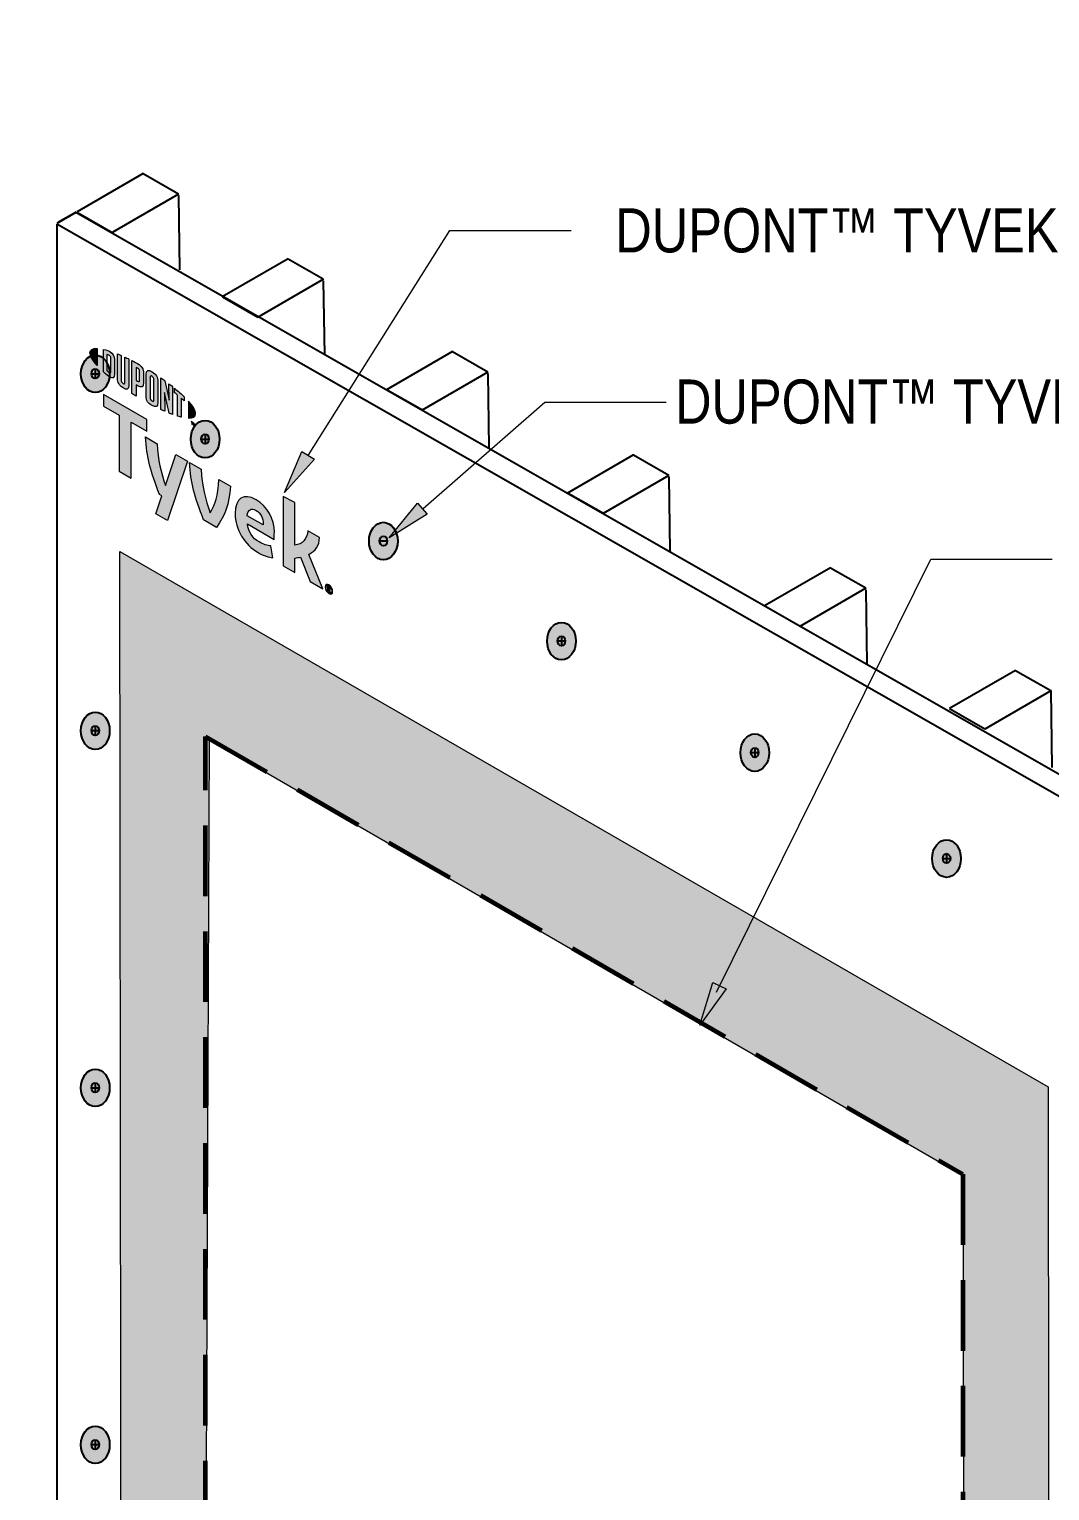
# Model space of a CAD drawing. Header units: inches. Extents: x -17.6 to 82.3, y -15.1 to 23.2.
# Drawn here: x 7.36 to 10.98, y 0.49 to 5.67 of the extents above; entities that cross this region are included whole.
import ezdxf

# ---------------------------------------------------------------- set-up
doc = ezdxf.new("R2010")
doc.units = ezdxf.units.IN
doc.header["$MEASUREMENT"] = 0
doc.linetypes.add('AI-Linetype-5', pattern=[0.375, 0.25, -0.125])
for name, color, linetype, lineweight in [('.ATI-TEXT', 7, 'Continuous', 0), ('G-ANNO-TTLB', 7, 'Continuous', 0), ('TYVEK', 7, 'Continuous', 0), ('X-REF - TRACED', 7, 'Continuous', 0)]:
    doc.layers.add(name, color=color, linetype=linetype, lineweight=lineweight)

# ---------------------------------------------------------------- blocks, each defined once
blk = doc.blocks.new('Block_91')
at = {"layer": 'X-REF - TRACED', "true_color": 0x848484, "transparency": 33554687}
h = blk.add_hatch(color=252, dxfattribs=at)
h.dxf.hatch_style = 2
edge = h.paths.add_edge_path()
edge.add_spline(control_points=[(7.5785, 4.5211), (7.5785, 4.5101), (7.5878, 4.4945), (7.604, 4.4763), (7.604, 4.4763), (7.604, 4.5363), (7.604, 4.5363), (7.5878, 4.5369), (7.5785, 4.532), (7.5785, 4.5211)], knot_values=[0, 0, 0, 0, 1, 1, 1, 2, 2, 2, 3, 3, 3, 3], degree=3, periodic=0)
h = blk.add_hatch(color=252, dxfattribs=at)
h.dxf.hatch_style = 2
edge = h.paths.add_edge_path()
edge.add_spline(control_points=[(7.6528, 4.4537), (7.6528, 4.4491), (7.6504, 4.4489), (7.6475, 4.4506), (7.6453, 4.4519), (7.6418, 4.4548), (7.639, 4.4573), (7.639, 4.4573), (7.639, 4.5147), (7.639, 4.5147), (7.6418, 4.514), (7.6453, 4.5129), (7.6475, 4.5116), (7.6504, 4.5099), (7.6528, 4.507), (7.6528, 4.5024), (7.6528, 4.5024), (7.6528, 4.4537), (7.6528, 4.4537)], knot_values=[0, 0, 0, 0, 1, 1, 1, 2, 2, 2, 3, 3, 3, 4, 4, 4, 5, 5, 5, 6, 6, 6, 6], degree=3, periodic=0)
edge = h.paths.add_edge_path()
edge.add_spline(control_points=[(7.6494, 4.5255), (7.6449, 4.5281), (7.6383, 4.5304), (7.6265, 4.533), (7.6265, 4.533), (7.6265, 4.4535), (7.6265, 4.4535), (7.6369, 4.4438), (7.6449, 4.4371), (7.6494, 4.4345), (7.6599, 4.4285), (7.6657, 4.4324), (7.6657, 4.4442), (7.6657, 4.4442), (7.6657, 4.497), (7.6657, 4.497), (7.6657, 4.5087), (7.6599, 4.5195), (7.6494, 4.5255)], knot_values=[0, 0, 0, 0, 1, 1, 1, 2, 2, 2, 3, 3, 3, 4, 4, 4, 5, 5, 5, 6, 6, 6, 6], degree=3, periodic=0)
h = blk.add_hatch(color=252, dxfattribs=at)
h.dxf.hatch_style = 2
edge = h.paths.add_edge_path()
edge.add_spline(control_points=[(7.7022, 4.4158), (7.7022, 4.4112), (7.7008, 4.4091), (7.6958, 4.4127), (7.6909, 4.4162), (7.6895, 4.4194), (7.6895, 4.4248), (7.6895, 4.4248), (7.6895, 4.5114), (7.6895, 4.5114), (7.6863, 4.5129), (7.679, 4.5159), (7.6759, 4.5172), (7.6759, 4.5172), (7.6759, 4.4297), (7.6759, 4.4297), (7.6759, 4.4157), (7.6818, 4.4068), (7.6958, 4.3969), (7.7086, 4.3878), (7.7165, 4.3907), (7.7165, 4.4062), (7.7165, 4.4062), (7.7165, 4.4987), (7.7165, 4.4987), (7.7138, 4.5001), (7.705, 4.5043), (7.7022, 4.5056), (7.7022, 4.5056), (7.7022, 4.4158), (7.7022, 4.4158)], knot_values=[0, 0, 0, 0, 1, 1, 1, 2, 2, 2, 3, 3, 3, 4, 4, 4, 5, 5, 5, 6, 6, 6, 7, 7, 7, 8, 8, 8, 9, 9, 9, 10, 10, 10, 10], degree=3, periodic=0)
h = blk.add_hatch(color=252, dxfattribs=at)
h.dxf.hatch_style = 2
edge = h.paths.add_edge_path()
edge.add_spline(control_points=[(7.7542, 4.4238), (7.7542, 4.4188), (7.7527, 4.4172), (7.7469, 4.4205), (7.7469, 4.4205), (7.7419, 4.4234), (7.7419, 4.4234), (7.7419, 4.4234), (7.7419, 4.4693), (7.7419, 4.4693), (7.7441, 4.4682), (7.7453, 4.4675), (7.7467, 4.4668), (7.7529, 4.4631), (7.7542, 4.4597), (7.7542, 4.4545), (7.7542, 4.4545), (7.7542, 4.4238), (7.7542, 4.4238)], knot_values=[0, 0, 0, 0, 1, 1, 1, 2, 2, 2, 3, 3, 3, 4, 4, 4, 5, 5, 5, 6, 6, 6, 6], degree=3, periodic=0)
edge = h.paths.add_edge_path()
edge.add_spline(control_points=[(7.7475, 4.4825), (7.745, 4.484), (7.7359, 4.4889), (7.7276, 4.4931), (7.7276, 4.4931), (7.7276, 4.3766), (7.7276, 4.3766), (7.7304, 4.3748), (7.7379, 4.37), (7.7419, 4.3676), (7.7419, 4.3676), (7.7419, 4.4072), (7.7419, 4.4072), (7.7419, 4.4072), (7.7475, 4.404), (7.7475, 4.404), (7.7624, 4.3954), (7.7687, 4.3995), (7.7687, 4.4143), (7.7687, 4.4143), (7.7687, 4.4486), (7.7687, 4.4486), (7.7687, 4.4631), (7.7617, 4.4744), (7.7475, 4.4825)], knot_values=[0, 0, 0, 0, 1, 1, 1, 2, 2, 2, 3, 3, 3, 4, 4, 4, 5, 5, 5, 6, 6, 6, 7, 7, 7, 8, 8, 8, 8], degree=3, periodic=0)
h = blk.add_hatch(color=252, dxfattribs=at)
h.dxf.hatch_style = 2
edge = h.paths.add_edge_path()
edge.add_spline(control_points=[(7.8053, 4.3537), (7.8053, 4.3491), (7.8039, 4.3475), (7.7989, 4.3502), (7.7937, 4.353), (7.7922, 4.3564), (7.7922, 4.3612), (7.7922, 4.3612), (7.7922, 4.4338), (7.7922, 4.4338), (7.7922, 4.4386), (7.7937, 4.4404), (7.7989, 4.4373), (7.8039, 4.4342), (7.8053, 4.4309), (7.8053, 4.4263), (7.8053, 4.4263), (7.8053, 4.3537), (7.8053, 4.3537)], knot_values=[0, 0, 0, 0, 1, 1, 1, 2, 2, 2, 3, 3, 3, 4, 4, 4, 5, 5, 5, 6, 6, 6, 6], degree=3, periodic=0)
edge = h.paths.add_edge_path()
edge.add_spline(control_points=[(7.7989, 4.4535), (7.7856, 4.4619), (7.7777, 4.4598), (7.7777, 4.4444), (7.7777, 4.4444), (7.7777, 4.3682), (7.7777, 4.3682), (7.7777, 4.352), (7.7849, 4.3412), (7.7989, 4.3338), (7.8125, 4.3266), (7.8197, 4.3285), (7.8197, 4.3457), (7.8197, 4.3457), (7.8197, 4.4184), (7.8197, 4.4184), (7.8197, 4.4349), (7.8132, 4.4444), (7.7989, 4.4535)], knot_values=[0, 0, 0, 0, 1, 1, 1, 2, 2, 2, 3, 3, 3, 4, 4, 4, 5, 5, 5, 6, 6, 6, 6], degree=3, periodic=0)
h = blk.add_hatch(color=252, dxfattribs=at)
h.dxf.hatch_style = 2
edge = h.paths.add_edge_path()
edge.add_spline(control_points=[(7.8593, 4.3537), (7.8593, 4.3537), (7.8435, 4.4221), (7.8435, 4.4221), (7.8392, 4.4253), (7.834, 4.4289), (7.8299, 4.4317), (7.8299, 4.4317), (7.8299, 4.3198), (7.8299, 4.3198), (7.8328, 4.3185), (7.84, 4.3153), (7.8437, 4.3137), (7.8437, 4.3137), (7.8426, 4.3802), (7.8426, 4.3802), (7.8426, 4.3802), (7.8593, 4.3073), (7.8593, 4.3073), (7.8629, 4.3058), (7.8681, 4.3039), (7.8715, 4.3027), (7.8715, 4.3027), (7.8715, 4.4009), (7.8715, 4.4009), (7.8679, 4.4038), (7.8615, 4.4088), (7.8583, 4.4111), (7.8583, 4.4111), (7.8593, 4.3537), (7.8593, 4.3537)], knot_values=[0, 0, 0, 0, 1, 1, 1, 2, 2, 2, 3, 3, 3, 4, 4, 4, 5, 5, 5, 6, 6, 6, 7, 7, 7, 8, 8, 8, 9, 9, 9, 10, 10, 10, 10], degree=3, periodic=0)
h = blk.add_hatch(color=252, dxfattribs=at)
h.dxf.hatch_style = 2
edge = h.paths.add_edge_path()
edge.add_spline(control_points=[(7.8786, 4.3796), (7.8821, 4.3769), (7.8856, 4.3741), (7.889, 4.3712), (7.889, 4.3712), (7.889, 4.2969), (7.889, 4.2969), (7.8921, 4.2959), (7.8979, 4.2943), (7.9018, 4.2934), (7.9018, 4.2934), (7.9018, 4.3603), (7.9018, 4.3603), (7.9055, 4.3571), (7.909, 4.354), (7.9122, 4.3511), (7.9122, 4.3511), (7.9122, 4.3654), (7.9122, 4.3654), (7.9021, 4.3753), (7.8912, 4.3848), (7.8786, 4.3952), (7.8786, 4.3952), (7.8786, 4.3796), (7.8786, 4.3796)], knot_values=[0, 0, 0, 0, 1, 1, 1, 2, 2, 2, 3, 3, 3, 4, 4, 4, 5, 5, 5, 6, 6, 6, 7, 7, 7, 8, 8, 8, 8], degree=3, periodic=0)
h = blk.add_hatch(color=252, dxfattribs=at)
h.dxf.hatch_style = 2
edge = h.paths.add_edge_path()
edge.add_spline(control_points=[(7.9531, 4.3048), (7.9531, 4.2938), (7.9438, 4.2889), (7.9275, 4.2895), (7.9275, 4.2895), (7.9275, 4.3495), (7.9275, 4.3495), (7.9438, 4.3313), (7.9531, 4.3157), (7.9531, 4.3048)], knot_values=[0, 0, 0, 0, 1, 1, 1, 2, 2, 2, 3, 3, 3, 3], degree=3, periodic=0)
h = blk.add_hatch(color=252, dxfattribs=at)
h.dxf.hatch_style = 2
edge = h.paths.add_edge_path()
edge.add_spline(control_points=[(7.9455, 4.2731), (7.9455, 4.2731), (7.947, 4.2722), (7.947, 4.2722), (7.947, 4.2722), (7.9493, 4.2668), (7.9493, 4.2668), (7.9493, 4.2668), (7.9516, 4.2696), (7.9516, 4.2696), (7.9516, 4.2696), (7.9531, 4.2687), (7.9531, 4.2687), (7.9531, 4.2687), (7.9531, 4.26), (7.9531, 4.26), (7.9531, 4.26), (7.9517, 4.2609), (7.9517, 4.2609), (7.9517, 4.2609), (7.9517, 4.267), (7.9517, 4.267), (7.9517, 4.267), (7.9494, 4.2642), (7.9494, 4.2642), (7.9494, 4.2642), (7.9492, 4.2643), (7.9492, 4.2643), (7.9492, 4.2643), (7.9469, 4.2698), (7.9469, 4.2698), (7.9469, 4.2698), (7.9469, 4.2636), (7.9469, 4.2636), (7.9469, 4.2636), (7.9455, 4.2644), (7.9455, 4.2644), (7.9455, 4.2644), (7.9455, 4.2731), (7.9455, 4.2731)], knot_values=[0, 0, 0, 0, 1, 1, 1, 2, 2, 2, 3, 3, 3, 4, 4, 4, 5, 5, 5, 6, 6, 6, 7, 7, 7, 8, 8, 8, 9, 9, 9, 10, 10, 10, 11, 11, 11, 12, 12, 12, 13, 13, 13, 13], degree=3, periodic=0)
edge = h.paths.add_edge_path()
edge.add_spline(control_points=[(7.9401, 4.2747), (7.9401, 4.2747), (7.9378, 4.276), (7.9378, 4.276), (7.9378, 4.276), (7.9378, 4.2775), (7.9378, 4.2775), (7.9378, 4.2775), (7.9439, 4.274), (7.9439, 4.274), (7.9439, 4.274), (7.9439, 4.2725), (7.9439, 4.2725), (7.9439, 4.2725), (7.9416, 4.2738), (7.9416, 4.2738), (7.9416, 4.2738), (7.9416, 4.2667), (7.9416, 4.2667), (7.9416, 4.2667), (7.9401, 4.2675), (7.9401, 4.2675), (7.9401, 4.2675), (7.9401, 4.2747), (7.9401, 4.2747)], knot_values=[0, 0, 0, 0, 1, 1, 1, 2, 2, 2, 3, 3, 3, 4, 4, 4, 5, 5, 5, 6, 6, 6, 7, 7, 7, 8, 8, 8, 8], degree=3, periodic=0)
at = {"layer": 'X-REF - TRACED'}
for points, knots in [([(7.5785, 4.5211), (7.5785, 4.5101), (7.5878, 4.4945), (7.604, 4.4763), (7.604, 4.4763), (7.604, 4.5363), (7.604, 4.5363), (7.5878, 4.5369), (7.5785, 4.532), (7.5785, 4.5211)], [0, 0, 0, 0, 1, 1, 1, 2, 2, 2, 3, 3, 3, 3]), ([(7.6494, 4.5255), (7.6449, 4.5281), (7.6383, 4.5304), (7.6265, 4.533), (7.6265, 4.533), (7.6265, 4.4535), (7.6265, 4.4535), (7.6369, 4.4438), (7.6449, 4.4371), (7.6494, 4.4345), (7.6599, 4.4285), (7.6657, 4.4324), (7.6657, 4.4442), (7.6657, 4.4442), (7.6657, 4.497), (7.6657, 4.497), (7.6657, 4.5087), (7.6599, 4.5195), (7.6494, 4.5255)], [0, 0, 0, 0, 1, 1, 1, 2, 2, 2, 3, 3, 3, 4, 4, 4, 5, 5, 5, 6, 6, 6, 6]), ([(7.6528, 4.4537), (7.6528, 4.4491), (7.6504, 4.4489), (7.6475, 4.4506), (7.6453, 4.4519), (7.6418, 4.4548), (7.639, 4.4573), (7.639, 4.4573), (7.639, 4.5147), (7.639, 4.5147), (7.6418, 4.514), (7.6453, 4.5129), (7.6475, 4.5116), (7.6504, 4.5099), (7.6528, 4.507), (7.6528, 4.5024), (7.6528, 4.5024), (7.6528, 4.4537), (7.6528, 4.4537)], [0, 0, 0, 0, 1, 1, 1, 2, 2, 2, 3, 3, 3, 4, 4, 4, 5, 5, 5, 6, 6, 6, 6]), ([(7.7022, 4.4158), (7.7022, 4.4112), (7.7008, 4.4091), (7.6958, 4.4127), (7.6909, 4.4162), (7.6895, 4.4194), (7.6895, 4.4248), (7.6895, 4.4248), (7.6895, 4.5114), (7.6895, 4.5114), (7.6863, 4.5129), (7.679, 4.5159), (7.6759, 4.5172), (7.6759, 4.5172), (7.6759, 4.4297), (7.6759, 4.4297), (7.6759, 4.4157), (7.6818, 4.4068), (7.6958, 4.3969), (7.7086, 4.3878), (7.7165, 4.3907), (7.7165, 4.4062), (7.7165, 4.4062), (7.7165, 4.4987), (7.7165, 4.4987), (7.7138, 4.5001), (7.705, 4.5043), (7.7022, 4.5056), (7.7022, 4.5056), (7.7022, 4.4158), (7.7022, 4.4158)], [0, 0, 0, 0, 1, 1, 1, 2, 2, 2, 3, 3, 3, 4, 4, 4, 5, 5, 5, 6, 6, 6, 7, 7, 7, 8, 8, 8, 9, 9, 9, 10, 10, 10, 10]), ([(7.7475, 4.4825), (7.745, 4.484), (7.7359, 4.4889), (7.7276, 4.4931), (7.7276, 4.4931), (7.7276, 4.3766), (7.7276, 4.3766), (7.7304, 4.3748), (7.7379, 4.37), (7.7419, 4.3676), (7.7419, 4.3676), (7.7419, 4.4072), (7.7419, 4.4072), (7.7419, 4.4072), (7.7475, 4.404), (7.7475, 4.404), (7.7624, 4.3954), (7.7687, 4.3995), (7.7687, 4.4143), (7.7687, 4.4143), (7.7687, 4.4486), (7.7687, 4.4486), (7.7687, 4.4631), (7.7617, 4.4744), (7.7475, 4.4825)], [0, 0, 0, 0, 1, 1, 1, 2, 2, 2, 3, 3, 3, 4, 4, 4, 5, 5, 5, 6, 6, 6, 7, 7, 7, 8, 8, 8, 8]), ([(7.7542, 4.4238), (7.7542, 4.4188), (7.7527, 4.4172), (7.7469, 4.4205), (7.7469, 4.4205), (7.7419, 4.4234), (7.7419, 4.4234), (7.7419, 4.4234), (7.7419, 4.4693), (7.7419, 4.4693), (7.7441, 4.4682), (7.7453, 4.4675), (7.7467, 4.4668), (7.7529, 4.4631), (7.7542, 4.4597), (7.7542, 4.4545), (7.7542, 4.4545), (7.7542, 4.4238), (7.7542, 4.4238)], [0, 0, 0, 0, 1, 1, 1, 2, 2, 2, 3, 3, 3, 4, 4, 4, 5, 5, 5, 6, 6, 6, 6]), ([(7.7989, 4.4535), (7.7856, 4.4619), (7.7777, 4.4598), (7.7777, 4.4444), (7.7777, 4.4444), (7.7777, 4.3682), (7.7777, 4.3682), (7.7777, 4.352), (7.7849, 4.3412), (7.7989, 4.3338), (7.8125, 4.3266), (7.8197, 4.3285), (7.8197, 4.3457), (7.8197, 4.3457), (7.8197, 4.4184), (7.8197, 4.4184), (7.8197, 4.4349), (7.8132, 4.4444), (7.7989, 4.4535)], [0, 0, 0, 0, 1, 1, 1, 2, 2, 2, 3, 3, 3, 4, 4, 4, 5, 5, 5, 6, 6, 6, 6]), ([(7.8053, 4.3537), (7.8053, 4.3491), (7.8039, 4.3475), (7.7989, 4.3502), (7.7937, 4.353), (7.7922, 4.3564), (7.7922, 4.3612), (7.7922, 4.3612), (7.7922, 4.4338), (7.7922, 4.4338), (7.7922, 4.4386), (7.7937, 4.4404), (7.7989, 4.4373), (7.8039, 4.4342), (7.8053, 4.4309), (7.8053, 4.4263), (7.8053, 4.4263), (7.8053, 4.3537), (7.8053, 4.3537)], [0, 0, 0, 0, 1, 1, 1, 2, 2, 2, 3, 3, 3, 4, 4, 4, 5, 5, 5, 6, 6, 6, 6]), ([(7.8593, 4.3537), (7.8593, 4.3537), (7.8435, 4.4221), (7.8435, 4.4221), (7.8392, 4.4253), (7.834, 4.4289), (7.8299, 4.4317), (7.8299, 4.4317), (7.8299, 4.3198), (7.8299, 4.3198), (7.8328, 4.3185), (7.84, 4.3153), (7.8437, 4.3137), (7.8437, 4.3137), (7.8426, 4.3802), (7.8426, 4.3802), (7.8426, 4.3802), (7.8593, 4.3073), (7.8593, 4.3073), (7.8629, 4.3058), (7.8681, 4.3039), (7.8715, 4.3027), (7.8715, 4.3027), (7.8715, 4.4009), (7.8715, 4.4009), (7.8679, 4.4038), (7.8615, 4.4088), (7.8583, 4.4111), (7.8583, 4.4111), (7.8593, 4.3537), (7.8593, 4.3537)], [0, 0, 0, 0, 1, 1, 1, 2, 2, 2, 3, 3, 3, 4, 4, 4, 5, 5, 5, 6, 6, 6, 7, 7, 7, 8, 8, 8, 9, 9, 9, 10, 10, 10, 10]), ([(7.8786, 4.3796), (7.8821, 4.3769), (7.8856, 4.3741), (7.889, 4.3712), (7.889, 4.3712), (7.889, 4.2969), (7.889, 4.2969), (7.8921, 4.2959), (7.8979, 4.2943), (7.9018, 4.2934), (7.9018, 4.2934), (7.9018, 4.3603), (7.9018, 4.3603), (7.9055, 4.3571), (7.909, 4.354), (7.9122, 4.3511), (7.9122, 4.3511), (7.9122, 4.3654), (7.9122, 4.3654), (7.9021, 4.3753), (7.8912, 4.3848), (7.8786, 4.3952), (7.8786, 4.3952), (7.8786, 4.3796), (7.8786, 4.3796)], [0, 0, 0, 0, 1, 1, 1, 2, 2, 2, 3, 3, 3, 4, 4, 4, 5, 5, 5, 6, 6, 6, 7, 7, 7, 8, 8, 8, 8]), ([(7.9531, 4.3048), (7.9531, 4.2938), (7.9438, 4.2889), (7.9275, 4.2895), (7.9275, 4.2895), (7.9275, 4.3495), (7.9275, 4.3495), (7.9438, 4.3313), (7.9531, 4.3157), (7.9531, 4.3048)], [0, 0, 0, 0, 1, 1, 1, 2, 2, 2, 3, 3, 3, 3]), ([(7.9401, 4.2747), (7.9401, 4.2747), (7.9378, 4.276), (7.9378, 4.276), (7.9378, 4.276), (7.9378, 4.2775), (7.9378, 4.2775), (7.9378, 4.2775), (7.9439, 4.274), (7.9439, 4.274), (7.9439, 4.274), (7.9439, 4.2725), (7.9439, 4.2725), (7.9439, 4.2725), (7.9416, 4.2738), (7.9416, 4.2738), (7.9416, 4.2738), (7.9416, 4.2667), (7.9416, 4.2667), (7.9416, 4.2667), (7.9401, 4.2675), (7.9401, 4.2675), (7.9401, 4.2675), (7.9401, 4.2747), (7.9401, 4.2747)], [0, 0, 0, 0, 1, 1, 1, 2, 2, 2, 3, 3, 3, 4, 4, 4, 5, 5, 5, 6, 6, 6, 7, 7, 7, 8, 8, 8, 8]), ([(7.9455, 4.2731), (7.9455, 4.2731), (7.947, 4.2722), (7.947, 4.2722), (7.947, 4.2722), (7.9493, 4.2668), (7.9493, 4.2668), (7.9493, 4.2668), (7.9516, 4.2696), (7.9516, 4.2696), (7.9516, 4.2696), (7.9531, 4.2687), (7.9531, 4.2687), (7.9531, 4.2687), (7.9531, 4.26), (7.9531, 4.26), (7.9531, 4.26), (7.9517, 4.2609), (7.9517, 4.2609), (7.9517, 4.2609), (7.9517, 4.267), (7.9517, 4.267), (7.9517, 4.267), (7.9494, 4.2642), (7.9494, 4.2642), (7.9494, 4.2642), (7.9492, 4.2643), (7.9492, 4.2643), (7.9492, 4.2643), (7.9469, 4.2698), (7.9469, 4.2698), (7.9469, 4.2698), (7.9469, 4.2636), (7.9469, 4.2636), (7.9469, 4.2636), (7.9455, 4.2644), (7.9455, 4.2644), (7.9455, 4.2644), (7.9455, 4.2731), (7.9455, 4.2731)], [0, 0, 0, 0, 1, 1, 1, 2, 2, 2, 3, 3, 3, 4, 4, 4, 5, 5, 5, 6, 6, 6, 7, 7, 7, 8, 8, 8, 9, 9, 9, 10, 10, 10, 11, 11, 11, 12, 12, 12, 13, 13, 13, 13])]:
    blk.add_open_spline(points, degree=3, knots=knots, dxfattribs=at)
blk = doc.blocks.new('Block_95')
at = {"layer": 'X-REF - TRACED', "true_color": 0x848484, "transparency": 33554687}
h = blk.add_hatch(color=252, dxfattribs=at)
h.dxf.hatch_style = 2
h.paths.add_polyline_path([(7.7803, 4.2846), (7.6265, 4.3734), (7.6265, 4.3316), (7.682, 4.2996), (7.682, 4.1017), (7.7247, 4.0771), (7.7247, 4.2749), (7.7803, 4.2428)])
h = blk.add_hatch(color=252, dxfattribs=at)
h.dxf.hatch_style = 2
edge = h.paths.add_edge_path()
edge.add_spline(control_points=[(8.0359, 4.0723), (8.0332, 4.0153), (8.0219, 3.9822), (8.0043, 3.9537), (7.9872, 4.0022), (7.9762, 4.0483), (7.9729, 4.1087), (7.9729, 4.1087), (7.9314, 4.1327), (7.9314, 4.1327), (7.9359, 4.0613), (7.9493, 4.0094), (7.9816, 3.9288), (7.9816, 3.9288), (8.0273, 3.9024), (8.0273, 3.9024), (8.0583, 3.9464), (8.0712, 3.9832), (8.0771, 4.0485), (8.0771, 4.0485), (8.0359, 4.0723), (8.0359, 4.0723)], knot_values=[0, 0, 0, 0, 1, 1, 1, 2, 2, 2, 3, 3, 3, 4, 4, 4, 5, 5, 5, 6, 6, 6, 7, 7, 7, 7], degree=3, periodic=0)
h = blk.add_hatch(color=252, dxfattribs=at)
h.dxf.hatch_style = 2
edge = h.paths.add_edge_path()
edge.add_spline(control_points=[(8.1359, 3.9437), (8.1359, 3.9437), (8.1927, 3.911), (8.1927, 3.911), (8.1927, 3.911), (8.1927, 3.9151), (8.1927, 3.9151), (8.1927, 3.9342), (8.1837, 3.9534), (8.1673, 3.9629), (8.15, 3.9729), (8.1386, 3.9654), (8.1359, 3.9437)], knot_values=[0, 0, 0, 0, 1, 1, 1, 2, 2, 2, 3, 3, 3, 4, 4, 4, 4], degree=3, periodic=0)
edge = h.paths.add_edge_path()
edge.add_spline(control_points=[(8.2264, 3.7949), (8.2133, 3.7957), (8.1939, 3.8021), (8.1742, 3.8135), (8.1261, 3.8412), (8.0932, 3.8951), (8.0932, 3.9519), (8.0932, 4.0064), (8.1234, 4.0259), (8.1673, 4.0006), (8.2064, 3.978), (8.2321, 3.9313), (8.2321, 3.8855), (8.2321, 3.8752), (8.2315, 3.8666), (8.2309, 3.8601), (8.2309, 3.8601), (8.1365, 3.9146), (8.1365, 3.9146), (8.1404, 3.885), (8.1545, 3.8646), (8.1783, 3.8508), (8.193, 3.8423), (8.207, 3.838), (8.2199, 3.8367), (8.2199, 3.8367), (8.2264, 3.7949), (8.2264, 3.7949)], knot_values=[0, 0, 0, 0, 1, 1, 1, 2, 2, 2, 3, 3, 3, 4, 4, 4, 5, 5, 5, 6, 6, 6, 7, 7, 7, 8, 8, 8, 9, 9, 9, 9], degree=3, periodic=0)
h = blk.add_hatch(color=252, dxfattribs=at)
h.dxf.hatch_style = 2
edge = h.paths.add_edge_path()
edge.add_spline(control_points=[(8.3542, 3.8071), (8.3542, 3.8071), (8.4038, 3.685), (8.4038, 3.685), (8.4038, 3.685), (8.359, 3.7109), (8.359, 3.7109), (8.359, 3.7109), (8.3247, 3.7974), (8.3247, 3.7974), (8.3184, 3.7959), (8.3118, 3.7946), (8.3047, 3.7936), (8.3047, 3.7936), (8.3047, 3.7422), (8.3047, 3.7422), (8.3047, 3.7422), (8.2635, 3.766), (8.2635, 3.766), (8.2635, 3.766), (8.2635, 4.0115), (8.2635, 4.0115), (8.2635, 4.0115), (8.3047, 3.9901), (8.3047, 3.9901), (8.3047, 3.9901), (8.3047, 3.8391), (8.3047, 3.8391), (8.3327, 3.8438), (8.3465, 3.8598), (8.3512, 3.8903), (8.3512, 3.8903), (8.3922, 3.8666), (8.3922, 3.8666), (8.3913, 3.8377), (8.3781, 3.8189), (8.3542, 3.8071)], knot_values=[0, 0, 0, 0, 1, 1, 1, 2, 2, 2, 3, 3, 3, 4, 4, 4, 5, 5, 5, 6, 6, 6, 7, 7, 7, 8, 8, 8, 9, 9, 9, 10, 10, 10, 11, 11, 11, 12, 12, 12, 12], degree=3, periodic=0)
at = {"layer": 'X-REF - TRACED'}
blk.add_lwpolyline([(7.7803, 4.2846), (7.6265, 4.3734), (7.6265, 4.3316), (7.682, 4.2996), (7.682, 4.1017), (7.7247, 4.0771), (7.7247, 4.2749), (7.7803, 4.2428)], close=True, dxfattribs=at)
for points, knots in [([(8.0359, 4.0723), (8.0332, 4.0153), (8.0219, 3.9822), (8.0043, 3.9537), (7.9872, 4.0022), (7.9762, 4.0483), (7.9729, 4.1087), (7.9729, 4.1087), (7.9314, 4.1327), (7.9314, 4.1327), (7.9359, 4.0613), (7.9493, 4.0094), (7.9816, 3.9288), (7.9816, 3.9288), (8.0273, 3.9024), (8.0273, 3.9024), (8.0583, 3.9464), (8.0712, 3.9832), (8.0771, 4.0485), (8.0771, 4.0485), (8.0359, 4.0723), (8.0359, 4.0723)], [0, 0, 0, 0, 1, 1, 1, 2, 2, 2, 3, 3, 3, 4, 4, 4, 5, 5, 5, 6, 6, 6, 7, 7, 7, 7]), ([(8.2264, 3.7949), (8.2133, 3.7957), (8.1939, 3.8021), (8.1742, 3.8135), (8.1261, 3.8412), (8.0932, 3.8951), (8.0932, 3.9519), (8.0932, 4.0064), (8.1234, 4.0259), (8.1673, 4.0006), (8.2064, 3.978), (8.2321, 3.9313), (8.2321, 3.8855), (8.2321, 3.8752), (8.2315, 3.8666), (8.2309, 3.8601), (8.2309, 3.8601), (8.1365, 3.9146), (8.1365, 3.9146), (8.1404, 3.885), (8.1545, 3.8646), (8.1783, 3.8508), (8.193, 3.8423), (8.207, 3.838), (8.2199, 3.8367), (8.2199, 3.8367), (8.2264, 3.7949), (8.2264, 3.7949)], [0, 0, 0, 0, 1, 1, 1, 2, 2, 2, 3, 3, 3, 4, 4, 4, 5, 5, 5, 6, 6, 6, 7, 7, 7, 8, 8, 8, 9, 9, 9, 9]), ([(8.3542, 3.8071), (8.3542, 3.8071), (8.4038, 3.685), (8.4038, 3.685), (8.4038, 3.685), (8.359, 3.7109), (8.359, 3.7109), (8.359, 3.7109), (8.3247, 3.7974), (8.3247, 3.7974), (8.3184, 3.7959), (8.3118, 3.7946), (8.3047, 3.7936), (8.3047, 3.7936), (8.3047, 3.7422), (8.3047, 3.7422), (8.3047, 3.7422), (8.2635, 3.766), (8.2635, 3.766), (8.2635, 3.766), (8.2635, 4.0115), (8.2635, 4.0115), (8.2635, 4.0115), (8.3047, 3.9901), (8.3047, 3.9901), (8.3047, 3.9901), (8.3047, 3.8391), (8.3047, 3.8391), (8.3327, 3.8438), (8.3465, 3.8598), (8.3512, 3.8903), (8.3512, 3.8903), (8.3922, 3.8666), (8.3922, 3.8666), (8.3913, 3.8377), (8.3781, 3.8189), (8.3542, 3.8071)], [0, 0, 0, 0, 1, 1, 1, 2, 2, 2, 3, 3, 3, 4, 4, 4, 5, 5, 5, 6, 6, 6, 7, 7, 7, 8, 8, 8, 9, 9, 9, 10, 10, 10, 11, 11, 11, 12, 12, 12, 12]), ([(8.1359, 3.9437), (8.1359, 3.9437), (8.1927, 3.911), (8.1927, 3.911), (8.1927, 3.911), (8.1927, 3.9151), (8.1927, 3.9151), (8.1927, 3.9342), (8.1837, 3.9534), (8.1673, 3.9629), (8.15, 3.9729), (8.1386, 3.9654), (8.1359, 3.9437)], [0, 0, 0, 0, 1, 1, 1, 2, 2, 2, 3, 3, 3, 4, 4, 4, 4])]:
    blk.add_open_spline(points, degree=3, knots=knots, dxfattribs=at)
blk = doc.blocks.new('Block_94')
at = {"layer": 'X-REF - TRACED', "true_color": 0x848484, "transparency": 33554687}
h = blk.add_hatch(color=252, dxfattribs=at)
h.dxf.hatch_style = 2
edge = h.paths.add_edge_path()
edge.add_spline(control_points=[(7.8829, 4.1607), (7.8829, 4.1607), (7.8459, 4.0504), (7.8459, 4.0504), (7.8302, 4.0965), (7.8199, 4.1411), (7.8168, 4.1988), (7.8168, 4.1988), (7.7753, 4.2228), (7.7753, 4.2228), (7.7798, 4.1514), (7.7932, 4.0995), (7.8254, 4.0189), (7.8254, 4.0189), (7.8337, 4.0141), (7.8337, 4.0141), (7.8337, 4.0141), (7.8126, 3.9511), (7.8126, 3.9511), (7.8126, 3.9511), (7.8538, 3.9273), (7.8538, 3.9273), (7.8538, 3.9273), (7.9241, 4.1369), (7.9241, 4.1369), (7.9241, 4.1369), (7.8829, 4.1607), (7.8829, 4.1607)], knot_values=[0, 0, 0, 0, 1, 1, 1, 2, 2, 2, 3, 3, 3, 4, 4, 4, 5, 5, 5, 6, 6, 6, 7, 7, 7, 8, 8, 8, 9, 9, 9, 9], degree=3, periodic=0)
at = {"layer": 'X-REF - TRACED'}
blk.add_open_spline([(7.8829, 4.1607), (7.8829, 4.1607), (7.8459, 4.0504), (7.8459, 4.0504), (7.8302, 4.0965), (7.8199, 4.1411), (7.8168, 4.1988), (7.8168, 4.1988), (7.7753, 4.2228), (7.7753, 4.2228), (7.7798, 4.1514), (7.7932, 4.0995), (7.8254, 4.0189), (7.8254, 4.0189), (7.8337, 4.0141), (7.8337, 4.0141), (7.8337, 4.0141), (7.8126, 3.9511), (7.8126, 3.9511), (7.8126, 3.9511), (7.8538, 3.9273), (7.8538, 3.9273), (7.8538, 3.9273), (7.9241, 4.1369), (7.9241, 4.1369), (7.9241, 4.1369), (7.8829, 4.1607), (7.8829, 4.1607)], degree=3, knots=[0, 0, 0, 0, 1, 1, 1, 2, 2, 2, 3, 3, 3, 4, 4, 4, 5, 5, 5, 6, 6, 6, 7, 7, 7, 8, 8, 8, 9, 9, 9, 9], dxfattribs=at)
blk.add_blockref('Block_95', (0, 0), dxfattribs=at)
blk = doc.blocks.new('Block_96')
at = {"layer": 'X-REF - TRACED', "true_color": 0x848484, "transparency": 33554687}
h = blk.add_hatch(color=252, dxfattribs=at)
h.dxf.hatch_style = 2
edge = h.paths.add_edge_path()
edge.add_spline(control_points=[(8.4236, 3.6897), (8.4236, 3.6897), (8.4236, 3.6852), (8.4236, 3.6852), (8.4236, 3.6852), (8.4253, 3.6842), (8.4253, 3.6842), (8.4269, 3.6833), (8.4278, 3.6833), (8.4278, 3.685), (8.4278, 3.6867), (8.4269, 3.6878), (8.4253, 3.6887), (8.4253, 3.6887), (8.4236, 3.6897), (8.4236, 3.6897)], knot_values=[0, 0, 0, 0, 1, 1, 1, 2, 2, 2, 3, 3, 3, 4, 4, 4, 5, 5, 5, 5], degree=3, periodic=0)
edge = h.paths.add_edge_path()
edge.add_spline(control_points=[(8.4207, 3.6943), (8.4207, 3.6943), (8.4253, 3.6916), (8.4253, 3.6916), (8.4289, 3.6895), (8.4306, 3.6865), (8.4306, 3.6834), (8.4306, 3.6812), (8.4298, 3.6801), (8.428, 3.6804), (8.4289, 3.6779), (8.4301, 3.6753), (8.4316, 3.6725), (8.4316, 3.6725), (8.4281, 3.6745), (8.4281, 3.6745), (8.4268, 3.677), (8.4259, 3.6793), (8.4251, 3.6816), (8.4251, 3.6816), (8.4236, 3.6824), (8.4236, 3.6824), (8.4236, 3.6824), (8.4236, 3.6771), (8.4236, 3.6771), (8.4236, 3.6771), (8.4207, 3.6788), (8.4207, 3.6788), (8.4207, 3.6788), (8.4207, 3.6943), (8.4207, 3.6943)], knot_values=[0, 0, 0, 0, 1, 1, 1, 2, 2, 2, 3, 3, 3, 4, 4, 4, 5, 5, 5, 6, 6, 6, 7, 7, 7, 8, 8, 8, 9, 9, 9, 10, 10, 10, 10], degree=3, periodic=0)
edge = h.paths.add_edge_path()
edge.add_spline(control_points=[(8.4255, 3.6955), (8.4189, 3.6992), (8.4152, 3.6971), (8.4152, 3.6893), (8.4152, 3.6816), (8.4189, 3.6752), (8.4255, 3.6714), (8.4319, 3.6677), (8.4357, 3.6698), (8.4357, 3.6776), (8.4357, 3.6853), (8.4319, 3.6917), (8.4255, 3.6955)], knot_values=[0, 0, 0, 0, 1, 1, 1, 2, 2, 2, 3, 3, 3, 4, 4, 4, 4], degree=3, periodic=0)
edge = h.paths.add_edge_path()
edge.add_spline(control_points=[(8.4255, 3.6986), (8.4335, 3.694), (8.4387, 3.685), (8.4387, 3.6758), (8.4387, 3.6665), (8.4334, 3.6638), (8.4255, 3.6684), (8.4173, 3.6731), (8.4122, 3.6819), (8.4122, 3.6911), (8.4122, 3.7004), (8.4174, 3.7032), (8.4255, 3.6986)], knot_values=[0, 0, 0, 0, 1, 1, 1, 2, 2, 2, 3, 3, 3, 4, 4, 4, 4], degree=3, periodic=0)
at = {"layer": 'X-REF - TRACED'}
for points, knots in [([(8.4255, 3.6986), (8.4335, 3.694), (8.4387, 3.685), (8.4387, 3.6758), (8.4387, 3.6665), (8.4334, 3.6638), (8.4255, 3.6684), (8.4173, 3.6731), (8.4122, 3.6819), (8.4122, 3.6911), (8.4122, 3.7004), (8.4174, 3.7032), (8.4255, 3.6986)], [0, 0, 0, 0, 1, 1, 1, 2, 2, 2, 3, 3, 3, 4, 4, 4, 4]), ([(8.4255, 3.6955), (8.4189, 3.6992), (8.4152, 3.6971), (8.4152, 3.6893), (8.4152, 3.6816), (8.4189, 3.6752), (8.4255, 3.6714), (8.4319, 3.6677), (8.4357, 3.6698), (8.4357, 3.6776), (8.4357, 3.6853), (8.4319, 3.6917), (8.4255, 3.6955)], [0, 0, 0, 0, 1, 1, 1, 2, 2, 2, 3, 3, 3, 4, 4, 4, 4]), ([(8.4207, 3.6943), (8.4207, 3.6943), (8.4253, 3.6916), (8.4253, 3.6916), (8.4289, 3.6895), (8.4306, 3.6865), (8.4306, 3.6834), (8.4306, 3.6812), (8.4298, 3.6801), (8.428, 3.6804), (8.4289, 3.6779), (8.4301, 3.6753), (8.4316, 3.6725), (8.4316, 3.6725), (8.4281, 3.6745), (8.4281, 3.6745), (8.4268, 3.677), (8.4259, 3.6793), (8.4251, 3.6816), (8.4251, 3.6816), (8.4236, 3.6824), (8.4236, 3.6824), (8.4236, 3.6824), (8.4236, 3.6771), (8.4236, 3.6771), (8.4236, 3.6771), (8.4207, 3.6788), (8.4207, 3.6788), (8.4207, 3.6788), (8.4207, 3.6943), (8.4207, 3.6943)], [0, 0, 0, 0, 1, 1, 1, 2, 2, 2, 3, 3, 3, 4, 4, 4, 5, 5, 5, 6, 6, 6, 7, 7, 7, 8, 8, 8, 9, 9, 9, 10, 10, 10, 10]), ([(8.4236, 3.6897), (8.4236, 3.6897), (8.4236, 3.6852), (8.4236, 3.6852), (8.4236, 3.6852), (8.4253, 3.6842), (8.4253, 3.6842), (8.4269, 3.6833), (8.4278, 3.6833), (8.4278, 3.685), (8.4278, 3.6867), (8.4269, 3.6878), (8.4253, 3.6887), (8.4253, 3.6887), (8.4236, 3.6897), (8.4236, 3.6897)], [0, 0, 0, 0, 1, 1, 1, 2, 2, 2, 3, 3, 3, 4, 4, 4, 5, 5, 5, 5])]:
    blk.add_open_spline(points, degree=3, knots=knots, dxfattribs=at)
blk = doc.blocks.new('Block_93')
at = {"layer": 'X-REF - TRACED'}
for name in ['Block_94', 'Block_96']:
    blk.add_blockref(name, (0, 0), dxfattribs=at)
blk = doc.blocks.new('Block_92')
at = {"layer": 'X-REF - TRACED'}
blk.add_blockref('Block_93', (0, 0), dxfattribs=at)
blk = doc.blocks.new('Block_90')
at = {"layer": 'X-REF - TRACED'}
for name in ['Block_91', 'Block_92']:
    blk.add_blockref(name, (0, 0), dxfattribs=at)
blk = doc.blocks.new('Block_208')
at = {"layer": 'TYVEK', "color": 18, "lineweight": 25, "true_color": 0x000000}
for p, q in [((10.8581, 3.3958), (10.6244, 3.2608)), ((10.8581, 3.3961), (10.9831, 3.3244)), ((10.7511, 3.1895), (10.9844, 3.3244)), ((10.9831, 3.3253), (10.9867, 3.0517)), ((10.6244, 3.2608), (10.7494, 3.1892))]:
    blk.add_line(p, q, dxfattribs=at)
blk = doc.blocks.new('Block_338')
at = {"layer": 'TYVEK', "true_color": 0x003b71, "transparency": 33554687}
h = blk.add_hatch(color=156, dxfattribs=at)
h.dxf.hatch_style = 2
edge = h.paths.add_edge_path()
edge.add_ellipse((10.6141, 2.7295), major_axis=(0, 0.0664), ratio=0.766948, start_angle=0, end_angle=360)
at = {"layer": 'TYVEK', "color": 252, "lineweight": 25, "true_color": 0x848484}
for p, q in [((10.6141, 2.747), (10.6141, 2.7128)), ((10.6006, 2.7299), (10.6277, 2.7299))]:
    blk.add_line(p, q, dxfattribs=at)
at = {"layer": 'TYVEK', "color": 18, "lineweight": 25, "true_color": 0x000000}
blk.add_ellipse((10.6141, 2.7295), major_axis=(0, 0.0664), ratio=0.766948, dxfattribs=at)
at = {"layer": 'TYVEK', "color": 252, "lineweight": 25, "true_color": 0x848484}
blk.add_ellipse((10.6141, 2.7299), major_axis=(0, 0.0171), ratio=0.788846, dxfattribs=at)
blk = doc.blocks.new('Block_390')
at = {"layer": '.ATI-TEXT', "char_height": 0.2, "attachment_point": 7}
for s, insert in [('\\C18;\\c0;\\FArial Narrow|b0|i0|c1;\\H0.109375;\\W1.000000;®', (11.231, 4.3642)), ('\\C18;\\c0;\\FArial Narrow|b0|i0|c1;\\H0.156250;\\W1.000000;DUPONT™ TYVEK', (9.6521, 4.2679)), ('\\C18;\\c0;\\FArial Narrow|b0|i0|c1;\\H0.156253;\\W1.000000;WRAP CAP FASTENERS', (11.3715, 4.2679))]:
    blk.add_mtext(s, dxfattribs=dict(at, insert=insert))
blk = doc.blocks.new('Block_389')
at = {"layer": '.ATI-TEXT', "true_color": 0x000000, "transparency": 33554687}
h = blk.add_hatch(color=18, dxfattribs=at)
h.dxf.hatch_style = 2
h.paths.add_polyline_path([(8.7737, 3.9491), (8.6388, 3.866), (8.7395, 3.9884)])
at = {"layer": '.ATI-TEXT', "color": 18, "lineweight": 0, "true_color": 0x000000}
for p, q in [((8.7589, 3.9698), (9.19, 4.3455)), ((9.19, 4.3455), (9.6202, 4.3455))]:
    blk.add_line(p, q, dxfattribs=at)
at = {"layer": '.ATI-TEXT'}
blk.add_lwpolyline([(8.7737, 3.9491), (8.6388, 3.866), (8.7395, 3.9884), (8.7395, 3.9884)], close=True, dxfattribs=at)
blk.add_blockref('Block_390', (0, 0), dxfattribs=at)
blk = doc.blocks.new('Block_395')
at = {"layer": '.ATI-TEXT', "char_height": 0.2, "attachment_point": 7}
for s, insert in [('\\C18;\\c0;\\FArial Narrow|b0|i0|c1;\\H0.109375;\\W1.000000;®', (11.0111, 4.9706)), ('\\C18;\\c0;\\FArial Narrow|b0|i0|c1;\\H0.156250;\\W1.000000;DUPONT™ TYVEK   WRB', (9.4403, 4.8742))]:
    blk.add_mtext(s, dxfattribs=dict(at, insert=insert))
blk = doc.blocks.new('Block_394')
at = {"layer": '.ATI-TEXT', "true_color": 0x000000, "transparency": 33554687}
h = blk.add_hatch(color=18, dxfattribs=at)
h.dxf.hatch_style = 2
h.paths.add_polyline_path([(8.3739, 4.1438), (8.2686, 4.0256), (8.3299, 4.1716)])
at = {"layer": '.ATI-TEXT', "color": 18, "lineweight": 0, "true_color": 0x000000}
for p, q in [((8.3519, 4.1577), (8.8539, 4.9538)), ((8.8539, 4.9538), (9.2841, 4.9538))]:
    blk.add_line(p, q, dxfattribs=at)
at = {"layer": '.ATI-TEXT'}
blk.add_lwpolyline([(8.3739, 4.1438), (8.2686, 4.0256), (8.3299, 4.1716), (8.3299, 4.1716)], close=True, dxfattribs=at)
blk.add_blockref('Block_395', (0, 0), dxfattribs=at)
blk = doc.blocks.new('Block_397')
at = {"layer": '.ATI-TEXT', "char_height": 0.2, "attachment_point": 7}
for s, insert in [('\\C18;\\c0;\\FArial Narrow|b0|i0|c1;\\H0.156250;\\W1.000000;ROUGH OPENING', (11.1306, 3.7109)), ('\\C18;\\c0;\\FArial Narrow|b0|i0|c1;\\H0.156250;\\W1.000000;OUTLINE', (11.1352, 3.4478))]:
    blk.add_mtext(s, dxfattribs=dict(at, insert=insert))
blk = doc.blocks.new('Block_396')
at = {"layer": '.ATI-TEXT', "true_color": 0x000000, "transparency": 33554687}
h = blk.add_hatch(color=18, dxfattribs=at)
h.dxf.hatch_style = 2
h.paths.add_polyline_path([(9.8329, 2.2681), (9.7403, 2.1396), (9.7862, 2.2912)])
at = {"layer": '.ATI-TEXT', "color": 18, "lineweight": 0, "true_color": 0x000000}
for p, q in [((9.7991, 2.2568), (10.5579, 3.7905)), ((10.5579, 3.7905), (10.9881, 3.7905))]:
    blk.add_line(p, q, dxfattribs=at)
at = {"layer": '.ATI-TEXT'}
blk.add_lwpolyline([(9.8329, 2.2681), (9.7403, 2.1396), (9.7862, 2.2912), (9.7862, 2.2912)], close=True, dxfattribs=at)
blk.add_blockref('Block_397', (0, 0), dxfattribs=at)

msp = doc.modelspace()

# ---------------------------------------------------------------- hatches: boundary and pattern name
at = {"layer": 'G-ANNO-TTLB', "true_color": 0xff00ff, "transparency": 33554687}
h = msp.add_hatch(color=6, dxfattribs=at)
edge = h.paths.add_edge_path()
edge.add_spline(control_points=[(24.6253, -11.0625), (24.6253, -11.0625), (-16.0625, -11.0625), (-16.0625, -11.0625), (-16.0625, -11.0625), (-16.0625, 23.0625), (-16.0625, 23.0625), (-16.0625, 23.0625), (24.6253, 23.0625), (24.6253, 23.0625), (24.6253, 23.0625), (24.6253, -11.0625), (24.6253, -11.0625)], knot_values=[0, 0, 0, 0, 1, 1, 1, 2, 2, 2, 3, 3, 3, 4, 4, 4, 4], degree=3, periodic=0)
edge = h.paths.add_edge_path()
edge.add_spline(control_points=[(-15.9375, 22.9375), (-15.9375, 22.9375), (-15.9375, -10.9375), (-15.9375, -10.9375), (-15.9375, -10.9375), (24.5003, -10.9375), (24.5003, -10.9375), (24.5003, -10.9375), (24.5003, 22.9375), (24.5003, 22.9375), (24.5003, 22.9375), (-15.9375, 22.9375), (-15.9375, 22.9375)], knot_values=[0, 0, 0, 0, 1, 1, 1, 2, 2, 2, 3, 3, 3, 4, 4, 4, 4], degree=3, periodic=0)
edge.add_line((-15.9375, 22.9375), (-15.9375, 22.9375))
at = {"layer": 'TYVEK', "true_color": 0x003b71, "transparency": 33554687}
h = msp.add_hatch(color=156, dxfattribs=at)
h.dxf.hatch_style = 2
edge = h.paths.add_edge_path()
edge.add_ellipse((7.5975, 4.4464), major_axis=(0, 0.0664), ratio=0.766948, start_angle=0, end_angle=360)
h = msp.add_hatch(color=156, dxfattribs=at)
h.dxf.hatch_style = 2
edge = h.paths.add_edge_path()
edge.add_ellipse((7.9867, 4.2149), major_axis=(0, 0.0664), ratio=0.766948, start_angle=0, end_angle=360)
h = msp.add_hatch(color=156, dxfattribs=at)
h.dxf.hatch_style = 2
edge = h.paths.add_edge_path()
edge.add_ellipse((8.6185, 3.8541), major_axis=(0, 0.0664), ratio=0.766948, start_angle=0, end_angle=360)
at = {"layer": 'TYVEK', "true_color": 0x848484, "transparency": 33554687}
h = msp.add_hatch(color=252, dxfattribs=at)
h.dxf.hatch_style = 2
edge = h.paths.add_edge_path()
edge.add_spline(control_points=[(7.9884, -0.018), (7.9884, -0.018), (8.001, 3.1505), (8.001, 3.1505), (8.001, 3.1505), (10.6737, 1.6051), (10.6737, 1.6051), (10.6737, 1.6051), (10.6768, -1.5859), (10.6768, -1.5859), (10.6768, -1.5859), (7.9884, -0.018), (7.9884, -0.018)], knot_values=[0, 0, 0, 0, 1, 1, 1, 2, 2, 2, 3, 3, 3, 4, 4, 4, 4], degree=3, periodic=0)
edge = h.paths.add_edge_path()
edge.add_spline(control_points=[(10.9737, 1.9214), (10.9737, 1.9214), (7.6849, 3.8173), (7.6849, 3.8173), (7.6849, 3.8173), (7.6893, -0.2256), (7.6893, -0.2256), (7.6893, -0.2256), (10.9782, -2.1039), (10.9782, -2.1039), (10.9782, -2.1039), (10.9737, 1.9214), (10.9737, 1.9214)], knot_values=[0, 0, 0, 0, 1, 1, 1, 2, 2, 2, 3, 3, 3, 4, 4, 4, 4], degree=3, periodic=0)
at = {"layer": 'TYVEK', "true_color": 0x003b71, "transparency": 33554687}
h = msp.add_hatch(color=156, dxfattribs=at)
h.dxf.hatch_style = 2
edge = h.paths.add_edge_path()
edge.add_ellipse((9.2495, 3.4998), major_axis=(0, 0.0664), ratio=0.766948, start_angle=0, end_angle=360)
h = msp.add_hatch(color=156, dxfattribs=at)
h.dxf.hatch_style = 2
edge = h.paths.add_edge_path()
edge.add_ellipse((7.5975, 3.1822), major_axis=(0, 0.0664), ratio=0.766948, start_angle=0, end_angle=360)
h = msp.add_hatch(color=156, dxfattribs=at)
h.dxf.hatch_style = 2
edge = h.paths.add_edge_path()
edge.add_ellipse((9.9345, 3.1046), major_axis=(0, 0.0664), ratio=0.766948, start_angle=0, end_angle=360)
h = msp.add_hatch(color=156, dxfattribs=at)
h.dxf.hatch_style = 2
edge = h.paths.add_edge_path()
edge.add_ellipse((7.5975, 1.9176), major_axis=(0, 0.0664), ratio=0.766948, start_angle=0, end_angle=360)
h = msp.add_hatch(color=156, dxfattribs=at)
h.dxf.hatch_style = 2
edge = h.paths.add_edge_path()
edge.add_ellipse((7.5975, 0.6534), major_axis=(0, 0.0664), ratio=0.766948, start_angle=0, end_angle=360)

# ---------------------------------------------------------------- linework, layer by layer
at = {"layer": 'G-ANNO-TTLB'}
for points in [[(24.6253, -11.0625), (24.6253, -11.0625), (-16.0625, -11.0625), (-16.0625, -11.0625), (-16.0625, -11.0625), (-16.0625, 23.0625), (-16.0625, 23.0625), (-16.0625, 23.0625), (24.6253, 23.0625), (24.6253, 23.0625), (24.6253, 23.0625), (24.6253, -11.0625), (24.6253, -11.0625)], [(-15.9375, 22.9375), (-15.9375, 22.9375), (-15.9375, -10.9375), (-15.9375, -10.9375), (-15.9375, -10.9375), (24.5003, -10.9375), (24.5003, -10.9375), (24.5003, -10.9375), (24.5003, 22.9375), (24.5003, 22.9375), (24.5003, 22.9375), (-15.9375, 22.9375), (-15.9375, 22.9375)]]:
    msp.add_open_spline(points, degree=3, knots=[0, 0, 0, 0, 1, 1, 1, 2, 2, 2, 3, 3, 3, 4, 4, 4, 4], dxfattribs=at)
at = {"layer": 'TYVEK', "color": 18, "lineweight": 25, "true_color": 0x000000}
for p, q in [((7.7677, 5.1554), (7.5339, 5.0205)), ((7.7677, 5.1557), (7.8927, 5.0841)), ((7.6607, 4.9491), (7.894, 5.0841)), ((7.8927, 5.0776), (7.8962, 4.8152)), ((7.4616, 4.9767), (7.4616, -0.8877)), ((11.1948, 2.845), (7.4616, 4.9767)), ((7.5374, 5.0166), (7.6624, 4.9449)), ((8.2807, 4.8537), (8.0469, 4.7187)), ((8.2807, 4.854), (8.4056, 4.7823)), ((8.1736, 4.6474), (8.4069, 4.7823)), ((8.4056, 4.7759), (8.4092, 4.5134)), ((8.0486, 4.7187), (8.1736, 4.6471)), ((8.8635, 4.5251), (8.6298, 4.3901)), ((8.8635, 4.5254), (8.9885, 4.4537)), ((8.7565, 4.3188), (8.9898, 4.4537)), ((8.9885, 4.4473), (8.9921, 4.1849)), ((8.6315, 4.3901), (8.7565, 4.3185)), ((9.5049, 4.1592), (9.2712, 4.0242)), ((9.5049, 4.1595), (9.6299, 4.0878)), ((9.3979, 3.9528), (9.6312, 4.0878)), ((9.6299, 4.0813), (9.6334, 3.8189)), ((9.2729, 4.0242), (9.3979, 3.9525)), ((10.2025, 3.7594), (9.9687, 3.6245)), ((10.2025, 3.7597), (10.3275, 3.6881)), ((10.0955, 3.5531), (10.3287, 3.6881)), ((10.3275, 3.6816), (10.331, 3.4192)), ((9.9705, 3.6245), (10.0955, 3.5528))]:
    msp.add_line(p, q, dxfattribs=at)
at = {"layer": 'TYVEK', "color": 2, "lineweight": 25, "true_color": 0xffff00}
for p, q in [((7.5284, 5.0175), (7.4616, 4.9788)), ((7.5303, 5.0194), (7.4671, 4.9833)), ((11.2616, 2.8858), (7.5284, 5.0175))]:
    msp.add_line(p, q, dxfattribs=at)
at = {"layer": 'TYVEK', "color": 252, "lineweight": 25, "true_color": 0x848484}
for p, q in [((7.5975, 4.464), (7.5975, 4.4297)), ((7.584, 4.4468), (7.611, 4.4468)), ((7.9732, 4.2154), (8.0002, 4.2154)), ((7.9867, 4.2325), (7.9867, 4.1982)), ((8.605, 3.8545), (8.6321, 3.8545)), ((9.236, 3.5002), (9.263, 3.5002)), ((9.2495, 3.5173), (9.2495, 3.4831)), ((7.584, 3.1826), (7.611, 3.1826)), ((7.5975, 3.1998), (7.5975, 3.1655)), ((9.9345, 3.1222), (9.9345, 3.0879)), ((9.921, 3.105), (9.948, 3.105)), ((7.584, 1.918), (7.611, 1.918)), ((7.5975, 1.9352), (7.5975, 1.9009)), ((7.584, 0.6538), (7.611, 0.6538)), ((7.5975, 0.671), (7.5975, 0.6367))]:
    msp.add_line(p, q, dxfattribs=at)
at = {"layer": 'TYVEK', "color": 252, "linetype": 'AI-Linetype-5', "lineweight": 60, "true_color": 0x848484}
msp.add_lwpolyline([(7.9884, 3.1623), (10.672, 1.6116), (10.672, -1.579), (7.9884, -0.0283)], close=True, dxfattribs=at)
at = {"layer": 'TYVEK', "color": 18, "lineweight": 25, "true_color": 0x000000}
for centre in [(7.5975, 4.4464), (7.9867, 4.2149), (8.6185, 3.8541), (9.2495, 3.4998), (7.5975, 3.1822), (9.9345, 3.1046), (7.5975, 1.9176), (7.5975, 0.6534)]:
    msp.add_ellipse(centre, major_axis=(0, 0.0664), ratio=0.766948, dxfattribs=at)
at = {"layer": 'TYVEK', "color": 252, "lineweight": 25, "true_color": 0x848484}
for centre in [(7.5975, 4.4468), (7.9867, 4.2154), (8.6185, 3.8545), (9.2495, 3.5002), (7.5975, 3.1826), (9.9345, 3.105), (7.5975, 1.918), (7.5975, 0.6538)]:
    msp.add_ellipse(centre, major_axis=(0, 0.0171), ratio=0.788846, dxfattribs=at)
at = {"layer": 'TYVEK'}
for points in [[(10.9737, 1.9214), (10.9737, 1.9214), (7.6849, 3.8173), (7.6849, 3.8173), (7.6849, 3.8173), (7.6893, -0.2256), (7.6893, -0.2256), (7.6893, -0.2256), (10.9782, -2.1039), (10.9782, -2.1039), (10.9782, -2.1039), (10.9737, 1.9214), (10.9737, 1.9214)], [(7.9884, -0.018), (7.9884, -0.018), (8.001, 3.1505), (8.001, 3.1505), (8.001, 3.1505), (10.6737, 1.6051), (10.6737, 1.6051), (10.6737, 1.6051), (10.6768, -1.5859), (10.6768, -1.5859), (10.6768, -1.5859), (7.9884, -0.018), (7.9884, -0.018)]]:
    msp.add_open_spline(points, degree=3, knots=[0, 0, 0, 0, 1, 1, 1, 2, 2, 2, 3, 3, 3, 4, 4, 4, 4], dxfattribs=at)

# ---------------------------------------------------------------- block references
at = {"layer": '.ATI-TEXT'}
for name in ['Block_394', 'Block_389', 'Block_396']:
    msp.add_blockref(name, (0, 0), dxfattribs=at)
at = {"layer": 'TYVEK'}
for name in ['Block_208', 'Block_338']:
    msp.add_blockref(name, (0, 0), dxfattribs=at)
at = {"layer": 'X-REF - TRACED'}
msp.add_blockref('Block_90', (0, 0), dxfattribs=at)

doc.saveas('drawing.dxf')
